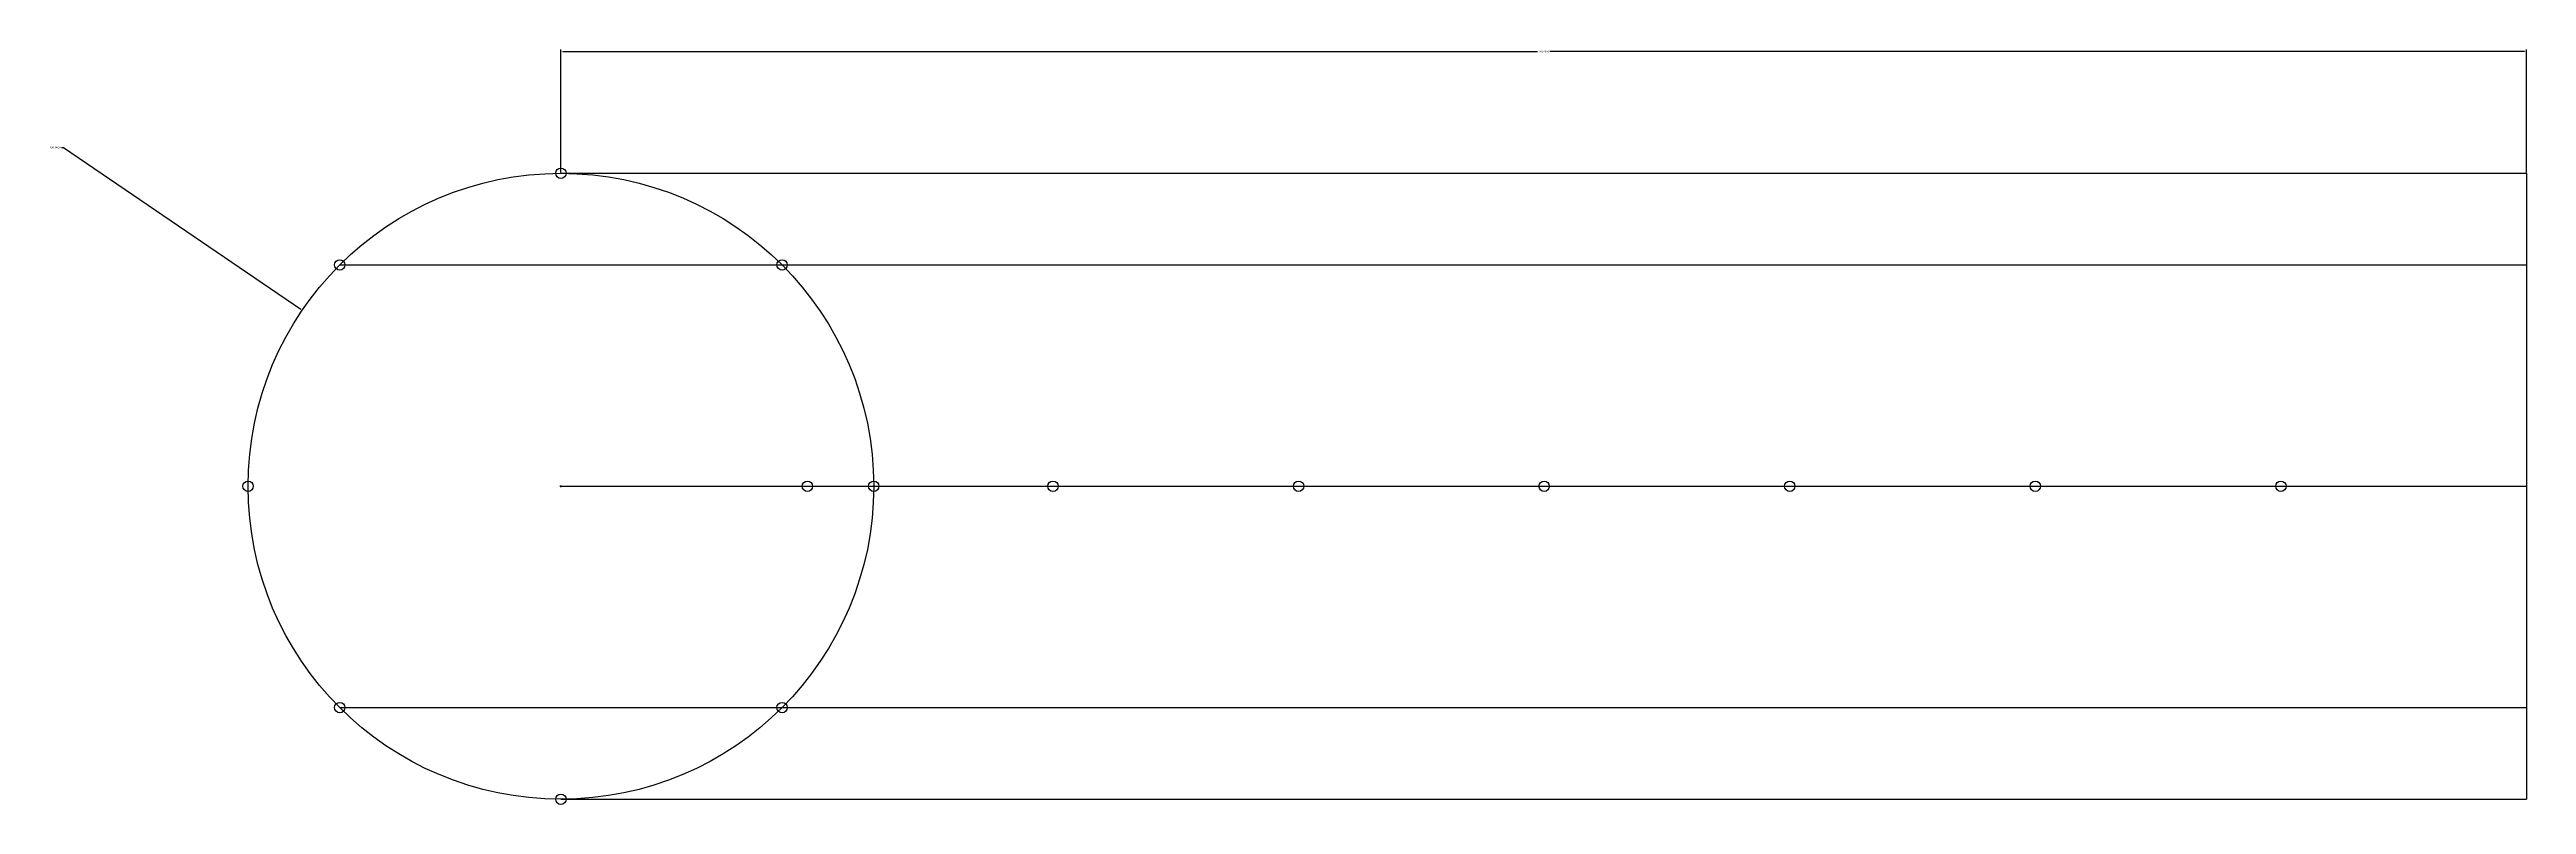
# Model space of a CAD drawing. Header units: millimetres. Extents: x 80 to 317, y 139 to 212.
import ezdxf

# ---------------------------------------------------------------- set-up
doc = ezdxf.new("R2010")
doc.units = ezdxf.units.MM
doc.header["$MEASUREMENT"] = 0
doc.header["$PDMODE"] = 33
doc.styles.get("Standard").update_dxf_attribs({"font": 'arial.ttf'})
doc.dimstyles.get("Standard").update_dxf_attribs({"dimtxt": 0.18, "dimasz": 0.18, "dimexe": 0.18, "dimexo": 0.0625, "dimgap": 0.09, "dimtad": 0, "dimtih": 1, "dimtoh": 1, "dimdec": 4, "dimzin": 0, "dimdsep": 46, "dimtxsty": 'Standard', "dimcen": 0.09, "dimadec": 0, "dimazin": 0, "dimtfac": 1, "dimtdec": 4, "dimtofl": 0, "dimtmove": 0, "dimatfit": 3, "dimfxl": 1, "dimtolj": 1, "dimtzin": 0, "dimarcsym": 0})

# ---------------------------------------------------------------- blocks, each defined once
blk = doc.blocks.new('*D2')
at = {"color": 0, "lineweight": -2, "transparency": 16777216}
for p, q in [((81.04, 202.22), (81.22, 202.22)), ((81.22, 202.22), (103.98, 186.73)), ((128.84, 169.75), (129.02, 169.75)), ((128.93, 169.66), (128.93, 169.84))]:
    blk.add_line(p, q, dxfattribs=at)
at = {"color": 0, "transparency": 16777216}
blk.add_solid([(104, 186.75), (103.97, 186.71), (104.13, 186.63)], dxfattribs=at)
at = {"layer": 'Defpoints', "color": 0, "transparency": 16777216}
for p in [(104.13, 186.63), (128.93, 169.75)]:
    blk.add_point(p, dxfattribs=at)
at = {"color": 0, "transparency": 16777216, "insert": (80.42, 202.22), "char_height": 0.18, "attachment_point": 5}
blk.add_mtext('\\A1;R30.0000', dxfattribs=at)
blk = doc.blocks.new('*D3')
at = {"color": 0, "lineweight": -2, "transparency": 16777216}
for p, q in [((128.93, 199.82), (128.93, 211.61)), ((129.11, 211.43), (222.59, 211.43)), ((317.25, 211.43), (223.78, 211.43)), ((317.43, 199.82), (317.43, 211.61))]:
    blk.add_line(p, q, dxfattribs=at)
at = {"color": 0, "transparency": 16777216}
for points in [[(129.11, 211.46), (129.11, 211.4), (128.93, 211.43)], [(317.25, 211.46), (317.25, 211.4), (317.43, 211.43)]]:
    blk.add_solid(points, dxfattribs=at)
at = {"layer": 'Defpoints', "color": 0, "transparency": 16777216}
for p in [(317.43, 211.43), (128.93, 199.75), (317.43, 199.75)]:
    blk.add_point(p, dxfattribs=at)
at = {"color": 0, "transparency": 16777216, "insert": (223.18, 211.43), "char_height": 0.18, "attachment_point": 5}
blk.add_mtext('\\A1;188.4956', dxfattribs=at)

msp = doc.modelspace()

# ---------------------------------------------------------------- linework, layer by layer
for p, q in [((128.93495, 199.75336), (317.43051, 199.75336)), ((317.43051, 199.75336), (317.43051, 199.75336)), ((317.43051, 199.75336), (317.43051, 139.75336)), ((107.72175, 190.96657), (317.43051, 190.96657)), ((129.02495, 169.75336), (317.43051, 169.75336)), ((107.72175, 148.54016), (317.43051, 148.54016)), ((128.93495, 139.75336), (317.43051, 139.75336))]:
    msp.add_line(p, q)
msp.add_circle((128.93495, 169.75336), 30)
for p in [(128.93495, 199.75336), (107.72175, 190.96657), (150.14816, 190.96657), (98.93495, 169.75336), (152.57565, 169.75336), (158.93495, 169.75336), (176.12634, 169.75336), (199.67704, 169.75336), (223.22773, 169.75336), (246.77843, 169.75336), (270.32912, 169.75336), (293.87982, 169.75336), (107.72175, 148.54016), (150.14816, 148.54016), (128.93495, 139.75336)]:
    msp.add_point(p)

# ---------------------------------------------------------------- dimensions: what is measured, and where the dimension line sits
dim = msp.add_linear_dim(base=(317.43051, 211.43488), p1=(128.93495, 199.75336), p2=(317.43051, 199.75336), dimstyle='Standard')
dim.commit()
dim.dimension.update_dxf_attribs({"geometry": '*D3', "text_midpoint": (223.18273, 211.43488)})
dim = msp.add_radius_dim(center=(128.93495, 169.75336), mpoint=(104.13131, 186.62877), dimstyle='Standard')
dim.commit()
dim.dimension.update_dxf_attribs({"geometry": '*D2', "text_midpoint": (80.4204, 202.21686), "dimtype": 164})

doc.saveas('drawing.dxf')
